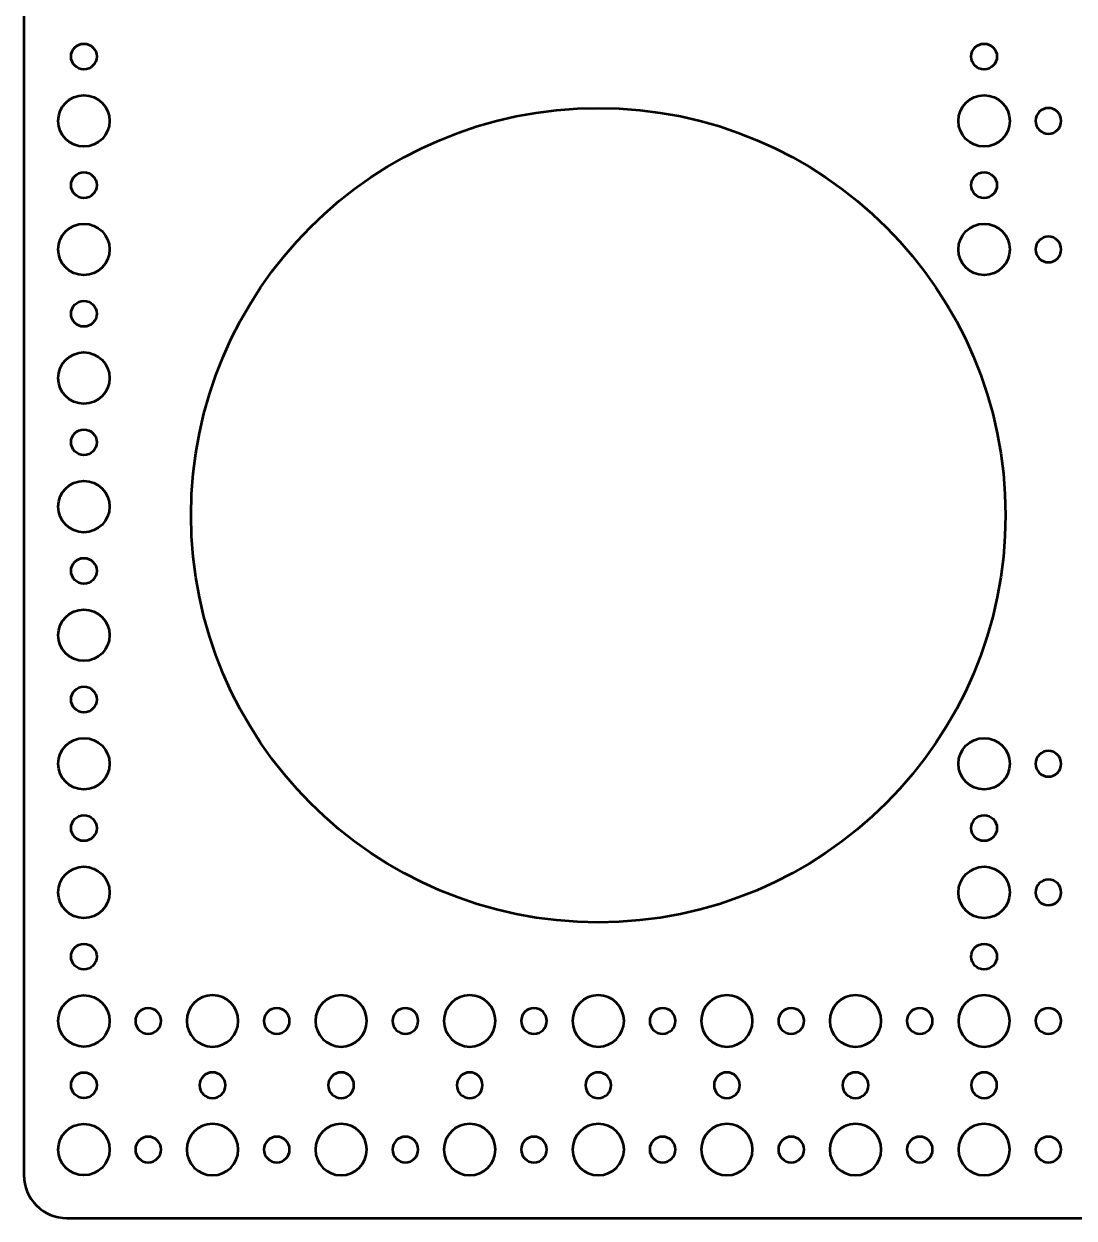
# Model space of a CAD drawing. Header units: centimetres. Extents: x -32.2 to 38.2, y -18.7 to 17.2.
# Drawn here: x -32.2 to -19.95, y -18.7 to -4.77 of the extents above; entities that cross this region are included whole.
import ezdxf

# ---------------------------------------------------------------- set-up
doc = ezdxf.new("R2010")
doc.units = ezdxf.units.CM
doc.header["$MEASUREMENT"] = 0
doc.layers.add('Layer 1', color=7, linetype='Continuous')

msp = doc.modelspace()

# ---------------------------------------------------------------- linework, layer by layer
at = {"layer": 'Layer 1', "lineweight": 53}
for centre, major_axis in [((-31.5, -5.15), (0, 0.15)), ((-21, -5.15), (0, 0.15)), ((-31.49999, -5.90001), (0, 0.30001)), ((-20.99999, -5.90001), (0, 0.30001)), ((-25.5, -10.5), (0, 4.75)), ((-31.5, -6.65), (0, 0.15)), ((-21, -6.65), (0, 0.15)), ((-31.49999, -7.40001), (0, 0.30001)), ((-20.99999, -7.40001), (0, 0.30001)), ((-31.5, -8.15), (0, 0.15)), ((-31.49999, -8.90001), (0, 0.30001)), ((-31.5, -9.65), (0, 0.15)), ((-31.49999, -10.40001), (0, 0.30001)), ((-31.5, -11.15), (0, 0.15)), ((-31.49999, -11.90001), (0, 0.30001)), ((-31.5, -12.65), (0, 0.15)), ((-31.49999, -13.40001), (0, 0.30001)), ((-20.99999, -13.40001), (0, 0.30001)), ((-31.5, -14.15), (0, 0.15)), ((-21, -14.15), (0, 0.15)), ((-31.49999, -14.90001), (0, 0.30001)), ((-20.99999, -14.90001), (0, 0.30001)), ((-31.5, -15.65), (0, 0.15)), ((-21, -15.65), (0, 0.15)), ((-31.49999, -16.40001), (0, 0.30001)), ((-31.5, -17.15), (0, 0.15)), ((-31.49999, -17.90001), (0, 0.30001))]:
    msp.add_ellipse(centre, major_axis=major_axis, ratio=1, dxfattribs=at)
for points, knots in [([(-32.2, -18.2), (-32.2, -18.2), (-32.2, 16.7), (-32.2, 16.7), (-32.2, 16.7), (-32.2, 16.97614), (-31.97614, 17.2), (-31.7, 17.2), (-31.7, 17.2), (-31.7, 17.2), (1.7, 17.2), (1.7, 17.2), (1.7, 17.2), (1.97614, 17.2), (2.2, 16.97614), (2.2, 16.7), (2.2, 16.7), (2.2, 16.7), (2.2, -18.2), (2.2, -18.2), (2.2, -18.2), (2.2, -18.47614), (1.97614, -18.7), (1.7, -18.7), (1.7, -18.7), (1.7, -18.7), (-31.7, -18.7), (-31.7, -18.7), (-31.7, -18.7), (-31.97614, -18.7), (-32.2, -18.47614), (-32.2, -18.2)], [0, 0, 0, 0, 0.11111111, 0.11111111, 0.11111111, 0.11111111, 0.22222222, 0.22222222, 0.22222222, 0.22222222, 0.33333333, 0.33333333, 0.33333333, 0.33333333, 0.44444444, 0.44444444, 0.44444444, 0.44444444, 0.55555556, 0.55555556, 0.55555556, 0.55555556, 0.66666667, 0.66666667, 0.66666667, 0.66666667, 0.77777778, 0.77777778, 0.77777778, 0.77777778, 1, 1, 1, 1]), ([(-20.4, -5.9), (-20.4, -5.81716), (-20.33284, -5.75), (-20.25, -5.75), (-20.25, -5.75), (-20.16716, -5.75), (-20.1, -5.81716), (-20.1, -5.9), (-20.1, -5.9), (-20.1, -5.98284), (-20.16716, -6.05), (-20.25, -6.05), (-20.25, -6.05), (-20.33284, -6.05), (-20.4, -5.98284), (-20.4, -5.9)], [0, 0, 0, 0, 0.2, 0.2, 0.2, 0.2, 0.4, 0.4, 0.4, 0.4, 0.6, 0.6, 0.6, 0.6, 1, 1, 1, 1]), ([(-20.4, -7.4), (-20.4, -7.31716), (-20.33284, -7.25), (-20.25, -7.25), (-20.25, -7.25), (-20.16716, -7.25), (-20.1, -7.31716), (-20.1, -7.4), (-20.1, -7.4), (-20.1, -7.48284), (-20.16716, -7.55), (-20.25, -7.55), (-20.25, -7.55), (-20.33284, -7.55), (-20.4, -7.48284), (-20.4, -7.4)], [0, 0, 0, 0, 0.2, 0.2, 0.2, 0.2, 0.4, 0.4, 0.4, 0.4, 0.6, 0.6, 0.6, 0.6, 1, 1, 1, 1]), ([(-20.4, -13.4), (-20.4, -13.31716), (-20.33284, -13.25), (-20.25, -13.25), (-20.25, -13.25), (-20.16716, -13.25), (-20.1, -13.31716), (-20.1, -13.4), (-20.1, -13.4), (-20.1, -13.48284), (-20.16716, -13.55), (-20.25, -13.55), (-20.25, -13.55), (-20.33284, -13.55), (-20.4, -13.48284), (-20.4, -13.4)], [0, 0, 0, 0, 0.2, 0.2, 0.2, 0.2, 0.4, 0.4, 0.4, 0.4, 0.6, 0.6, 0.6, 0.6, 1, 1, 1, 1]), ([(-20.4, -14.9), (-20.4, -14.81716), (-20.33284, -14.75), (-20.25, -14.75), (-20.25, -14.75), (-20.16716, -14.75), (-20.1, -14.81716), (-20.1, -14.9), (-20.1, -14.9), (-20.1, -14.98284), (-20.16716, -15.05), (-20.25, -15.05), (-20.25, -15.05), (-20.33284, -15.05), (-20.4, -14.98284), (-20.4, -14.9)], [0, 0, 0, 0, 0.2, 0.2, 0.2, 0.2, 0.4, 0.4, 0.4, 0.4, 0.6, 0.6, 0.6, 0.6, 1, 1, 1, 1]), ([(-30.3, -16.4), (-30.3, -16.23431), (-30.16569, -16.1), (-30, -16.1), (-30, -16.1), (-29.83431, -16.1), (-29.7, -16.23431), (-29.7, -16.4), (-29.7, -16.4), (-29.7, -16.56569), (-29.83431, -16.7), (-30, -16.7), (-30, -16.7), (-30.16569, -16.7), (-30.3, -16.56569), (-30.3, -16.4)], [0, 0, 0, 0, 0.2, 0.2, 0.2, 0.2, 0.4, 0.4, 0.4, 0.4, 0.6, 0.6, 0.6, 0.6, 1, 1, 1, 1]), ([(-28.8, -16.4), (-28.8, -16.23431), (-28.66569, -16.1), (-28.5, -16.1), (-28.5, -16.1), (-28.33431, -16.1), (-28.2, -16.23431), (-28.2, -16.4), (-28.2, -16.4), (-28.2, -16.56569), (-28.33431, -16.7), (-28.5, -16.7), (-28.5, -16.7), (-28.66569, -16.7), (-28.8, -16.56569), (-28.8, -16.4)], [0, 0, 0, 0, 0.2, 0.2, 0.2, 0.2, 0.4, 0.4, 0.4, 0.4, 0.6, 0.6, 0.6, 0.6, 1, 1, 1, 1]), ([(-27.3, -16.4), (-27.3, -16.23431), (-27.16569, -16.1), (-27, -16.1), (-27, -16.1), (-26.83431, -16.1), (-26.7, -16.23431), (-26.7, -16.4), (-26.7, -16.4), (-26.7, -16.56569), (-26.83431, -16.7), (-27, -16.7), (-27, -16.7), (-27.16569, -16.7), (-27.3, -16.56569), (-27.3, -16.4)], [0, 0, 0, 0, 0.2, 0.2, 0.2, 0.2, 0.4, 0.4, 0.4, 0.4, 0.6, 0.6, 0.6, 0.6, 1, 1, 1, 1]), ([(-25.8, -16.4), (-25.8, -16.23431), (-25.66569, -16.1), (-25.5, -16.1), (-25.5, -16.1), (-25.33431, -16.1), (-25.2, -16.23431), (-25.2, -16.4), (-25.2, -16.4), (-25.2, -16.56569), (-25.33431, -16.7), (-25.5, -16.7), (-25.5, -16.7), (-25.66569, -16.7), (-25.8, -16.56569), (-25.8, -16.4)], [0, 0, 0, 0, 0.2, 0.2, 0.2, 0.2, 0.4, 0.4, 0.4, 0.4, 0.6, 0.6, 0.6, 0.6, 1, 1, 1, 1]), ([(-24.3, -16.4), (-24.3, -16.23431), (-24.16569, -16.1), (-24, -16.1), (-24, -16.1), (-23.83431, -16.1), (-23.7, -16.23431), (-23.7, -16.4), (-23.7, -16.4), (-23.7, -16.56569), (-23.83431, -16.7), (-24, -16.7), (-24, -16.7), (-24.16569, -16.7), (-24.3, -16.56569), (-24.3, -16.4)], [0, 0, 0, 0, 0.2, 0.2, 0.2, 0.2, 0.4, 0.4, 0.4, 0.4, 0.6, 0.6, 0.6, 0.6, 1, 1, 1, 1]), ([(-22.8, -16.4), (-22.8, -16.23431), (-22.66569, -16.1), (-22.5, -16.1), (-22.5, -16.1), (-22.33431, -16.1), (-22.2, -16.23431), (-22.2, -16.4), (-22.2, -16.4), (-22.2, -16.56569), (-22.33431, -16.7), (-22.5, -16.7), (-22.5, -16.7), (-22.66569, -16.7), (-22.8, -16.56569), (-22.8, -16.4)], [0, 0, 0, 0, 0.2, 0.2, 0.2, 0.2, 0.4, 0.4, 0.4, 0.4, 0.6, 0.6, 0.6, 0.6, 1, 1, 1, 1]), ([(-21.3, -16.4), (-21.3, -16.23431), (-21.16569, -16.1), (-21, -16.1), (-21, -16.1), (-20.83431, -16.1), (-20.7, -16.23431), (-20.7, -16.4), (-20.7, -16.4), (-20.7, -16.56569), (-20.83431, -16.7), (-21, -16.7), (-21, -16.7), (-21.16569, -16.7), (-21.3, -16.56569), (-21.3, -16.4)], [0, 0, 0, 0, 0.2, 0.2, 0.2, 0.2, 0.4, 0.4, 0.4, 0.4, 0.6, 0.6, 0.6, 0.6, 1, 1, 1, 1]), ([(-30.9, -16.4), (-30.9, -16.31716), (-30.83284, -16.25), (-30.75, -16.25), (-30.75, -16.25), (-30.66716, -16.25), (-30.6, -16.31716), (-30.6, -16.4), (-30.6, -16.4), (-30.6, -16.48284), (-30.66716, -16.55), (-30.75, -16.55), (-30.75, -16.55), (-30.83284, -16.55), (-30.9, -16.48284), (-30.9, -16.4)], [0, 0, 0, 0, 0.2, 0.2, 0.2, 0.2, 0.4, 0.4, 0.4, 0.4, 0.6, 0.6, 0.6, 0.6, 1, 1, 1, 1]), ([(-29.4, -16.4), (-29.4, -16.31716), (-29.33284, -16.25), (-29.25, -16.25), (-29.25, -16.25), (-29.16716, -16.25), (-29.1, -16.31716), (-29.1, -16.4), (-29.1, -16.4), (-29.1, -16.48284), (-29.16716, -16.55), (-29.25, -16.55), (-29.25, -16.55), (-29.33284, -16.55), (-29.4, -16.48284), (-29.4, -16.4)], [0, 0, 0, 0, 0.2, 0.2, 0.2, 0.2, 0.4, 0.4, 0.4, 0.4, 0.6, 0.6, 0.6, 0.6, 1, 1, 1, 1]), ([(-27.9, -16.4), (-27.9, -16.31716), (-27.83284, -16.25), (-27.75, -16.25), (-27.75, -16.25), (-27.66716, -16.25), (-27.6, -16.31716), (-27.6, -16.4), (-27.6, -16.4), (-27.6, -16.48284), (-27.66716, -16.55), (-27.75, -16.55), (-27.75, -16.55), (-27.83284, -16.55), (-27.9, -16.48284), (-27.9, -16.4)], [0, 0, 0, 0, 0.2, 0.2, 0.2, 0.2, 0.4, 0.4, 0.4, 0.4, 0.6, 0.6, 0.6, 0.6, 1, 1, 1, 1]), ([(-26.4, -16.4), (-26.4, -16.31716), (-26.33284, -16.25), (-26.25, -16.25), (-26.25, -16.25), (-26.16716, -16.25), (-26.1, -16.31716), (-26.1, -16.4), (-26.1, -16.4), (-26.1, -16.48284), (-26.16716, -16.55), (-26.25, -16.55), (-26.25, -16.55), (-26.33284, -16.55), (-26.4, -16.48284), (-26.4, -16.4)], [0, 0, 0, 0, 0.2, 0.2, 0.2, 0.2, 0.4, 0.4, 0.4, 0.4, 0.6, 0.6, 0.6, 0.6, 1, 1, 1, 1]), ([(-24.9, -16.4), (-24.9, -16.31716), (-24.83284, -16.25), (-24.75, -16.25), (-24.75, -16.25), (-24.66716, -16.25), (-24.6, -16.31716), (-24.6, -16.4), (-24.6, -16.4), (-24.6, -16.48284), (-24.66716, -16.55), (-24.75, -16.55), (-24.75, -16.55), (-24.83284, -16.55), (-24.9, -16.48284), (-24.9, -16.4)], [0, 0, 0, 0, 0.2, 0.2, 0.2, 0.2, 0.4, 0.4, 0.4, 0.4, 0.6, 0.6, 0.6, 0.6, 1, 1, 1, 1]), ([(-23.4, -16.4), (-23.4, -16.31716), (-23.33284, -16.25), (-23.25, -16.25), (-23.25, -16.25), (-23.16716, -16.25), (-23.1, -16.31716), (-23.1, -16.4), (-23.1, -16.4), (-23.1, -16.48284), (-23.16716, -16.55), (-23.25, -16.55), (-23.25, -16.55), (-23.33284, -16.55), (-23.4, -16.48284), (-23.4, -16.4)], [0, 0, 0, 0, 0.2, 0.2, 0.2, 0.2, 0.4, 0.4, 0.4, 0.4, 0.6, 0.6, 0.6, 0.6, 1, 1, 1, 1]), ([(-21.9, -16.4), (-21.9, -16.31716), (-21.83284, -16.25), (-21.75, -16.25), (-21.75, -16.25), (-21.66716, -16.25), (-21.6, -16.31716), (-21.6, -16.4), (-21.6, -16.4), (-21.6, -16.48284), (-21.66716, -16.55), (-21.75, -16.55), (-21.75, -16.55), (-21.83284, -16.55), (-21.9, -16.48284), (-21.9, -16.4)], [0, 0, 0, 0, 0.2, 0.2, 0.2, 0.2, 0.4, 0.4, 0.4, 0.4, 0.6, 0.6, 0.6, 0.6, 1, 1, 1, 1]), ([(-20.4, -16.4), (-20.4, -16.31716), (-20.33284, -16.25), (-20.25, -16.25), (-20.25, -16.25), (-20.16716, -16.25), (-20.1, -16.31716), (-20.1, -16.4), (-20.1, -16.4), (-20.1, -16.48284), (-20.16716, -16.55), (-20.25, -16.55), (-20.25, -16.55), (-20.33284, -16.55), (-20.4, -16.48284), (-20.4, -16.4)], [0, 0, 0, 0, 0.2, 0.2, 0.2, 0.2, 0.4, 0.4, 0.4, 0.4, 0.6, 0.6, 0.6, 0.6, 1, 1, 1, 1]), ([(-30.15, -17.15), (-30.15, -17.06716), (-30.08284, -17), (-30, -17), (-30, -17), (-29.91716, -17), (-29.85, -17.06716), (-29.85, -17.15), (-29.85, -17.15), (-29.85, -17.23284), (-29.91716, -17.3), (-30, -17.3), (-30, -17.3), (-30.08284, -17.3), (-30.15, -17.23284), (-30.15, -17.15)], [0, 0, 0, 0, 0.2, 0.2, 0.2, 0.2, 0.4, 0.4, 0.4, 0.4, 0.6, 0.6, 0.6, 0.6, 1, 1, 1, 1]), ([(-28.65, -17.15), (-28.65, -17.06716), (-28.58284, -17), (-28.5, -17), (-28.5, -17), (-28.41716, -17), (-28.35, -17.06716), (-28.35, -17.15), (-28.35, -17.15), (-28.35, -17.23284), (-28.41716, -17.3), (-28.5, -17.3), (-28.5, -17.3), (-28.58284, -17.3), (-28.65, -17.23284), (-28.65, -17.15)], [0, 0, 0, 0, 0.2, 0.2, 0.2, 0.2, 0.4, 0.4, 0.4, 0.4, 0.6, 0.6, 0.6, 0.6, 1, 1, 1, 1]), ([(-27.15, -17.15), (-27.15, -17.06716), (-27.08284, -17), (-27, -17), (-27, -17), (-26.91716, -17), (-26.85, -17.06716), (-26.85, -17.15), (-26.85, -17.15), (-26.85, -17.23284), (-26.91716, -17.3), (-27, -17.3), (-27, -17.3), (-27.08284, -17.3), (-27.15, -17.23284), (-27.15, -17.15)], [0, 0, 0, 0, 0.2, 0.2, 0.2, 0.2, 0.4, 0.4, 0.4, 0.4, 0.6, 0.6, 0.6, 0.6, 1, 1, 1, 1]), ([(-25.65, -17.15), (-25.65, -17.06716), (-25.58284, -17), (-25.5, -17), (-25.5, -17), (-25.41716, -17), (-25.35, -17.06716), (-25.35, -17.15), (-25.35, -17.15), (-25.35, -17.23284), (-25.41716, -17.3), (-25.5, -17.3), (-25.5, -17.3), (-25.58284, -17.3), (-25.65, -17.23284), (-25.65, -17.15)], [0, 0, 0, 0, 0.2, 0.2, 0.2, 0.2, 0.4, 0.4, 0.4, 0.4, 0.6, 0.6, 0.6, 0.6, 1, 1, 1, 1]), ([(-24.15, -17.15), (-24.15, -17.06716), (-24.08284, -17), (-24, -17), (-24, -17), (-23.91716, -17), (-23.85, -17.06716), (-23.85, -17.15), (-23.85, -17.15), (-23.85, -17.23284), (-23.91716, -17.3), (-24, -17.3), (-24, -17.3), (-24.08284, -17.3), (-24.15, -17.23284), (-24.15, -17.15)], [0, 0, 0, 0, 0.2, 0.2, 0.2, 0.2, 0.4, 0.4, 0.4, 0.4, 0.6, 0.6, 0.6, 0.6, 1, 1, 1, 1]), ([(-22.65, -17.15), (-22.65, -17.06716), (-22.58284, -17), (-22.5, -17), (-22.5, -17), (-22.41716, -17), (-22.35, -17.06716), (-22.35, -17.15), (-22.35, -17.15), (-22.35, -17.23284), (-22.41716, -17.3), (-22.5, -17.3), (-22.5, -17.3), (-22.58284, -17.3), (-22.65, -17.23284), (-22.65, -17.15)], [0, 0, 0, 0, 0.2, 0.2, 0.2, 0.2, 0.4, 0.4, 0.4, 0.4, 0.6, 0.6, 0.6, 0.6, 1, 1, 1, 1]), ([(-21.15, -17.15), (-21.15, -17.06716), (-21.08284, -17), (-21, -17), (-21, -17), (-20.91716, -17), (-20.85, -17.06716), (-20.85, -17.15), (-20.85, -17.15), (-20.85, -17.23284), (-20.91716, -17.3), (-21, -17.3), (-21, -17.3), (-21.08284, -17.3), (-21.15, -17.23284), (-21.15, -17.15)], [0, 0, 0, 0, 0.2, 0.2, 0.2, 0.2, 0.4, 0.4, 0.4, 0.4, 0.6, 0.6, 0.6, 0.6, 1, 1, 1, 1]), ([(-30.3, -17.9), (-30.3, -17.73431), (-30.16569, -17.6), (-30, -17.6), (-30, -17.6), (-29.83431, -17.6), (-29.7, -17.73431), (-29.7, -17.9), (-29.7, -17.9), (-29.7, -18.06569), (-29.83431, -18.2), (-30, -18.2), (-30, -18.2), (-30.16569, -18.2), (-30.3, -18.06569), (-30.3, -17.9)], [0, 0, 0, 0, 0.2, 0.2, 0.2, 0.2, 0.4, 0.4, 0.4, 0.4, 0.6, 0.6, 0.6, 0.6, 1, 1, 1, 1]), ([(-28.8, -17.9), (-28.8, -17.73431), (-28.66569, -17.6), (-28.5, -17.6), (-28.5, -17.6), (-28.33431, -17.6), (-28.2, -17.73431), (-28.2, -17.9), (-28.2, -17.9), (-28.2, -18.06569), (-28.33431, -18.2), (-28.5, -18.2), (-28.5, -18.2), (-28.66569, -18.2), (-28.8, -18.06569), (-28.8, -17.9)], [0, 0, 0, 0, 0.2, 0.2, 0.2, 0.2, 0.4, 0.4, 0.4, 0.4, 0.6, 0.6, 0.6, 0.6, 1, 1, 1, 1]), ([(-27.3, -17.9), (-27.3, -17.73431), (-27.16569, -17.6), (-27, -17.6), (-27, -17.6), (-26.83431, -17.6), (-26.7, -17.73431), (-26.7, -17.9), (-26.7, -17.9), (-26.7, -18.06569), (-26.83431, -18.2), (-27, -18.2), (-27, -18.2), (-27.16569, -18.2), (-27.3, -18.06569), (-27.3, -17.9)], [0, 0, 0, 0, 0.2, 0.2, 0.2, 0.2, 0.4, 0.4, 0.4, 0.4, 0.6, 0.6, 0.6, 0.6, 1, 1, 1, 1]), ([(-25.8, -17.9), (-25.8, -17.73431), (-25.66569, -17.6), (-25.5, -17.6), (-25.5, -17.6), (-25.33431, -17.6), (-25.2, -17.73431), (-25.2, -17.9), (-25.2, -17.9), (-25.2, -18.06569), (-25.33431, -18.2), (-25.5, -18.2), (-25.5, -18.2), (-25.66569, -18.2), (-25.8, -18.06569), (-25.8, -17.9)], [0, 0, 0, 0, 0.2, 0.2, 0.2, 0.2, 0.4, 0.4, 0.4, 0.4, 0.6, 0.6, 0.6, 0.6, 1, 1, 1, 1]), ([(-24.3, -17.9), (-24.3, -17.73431), (-24.16569, -17.6), (-24, -17.6), (-24, -17.6), (-23.83431, -17.6), (-23.7, -17.73431), (-23.7, -17.9), (-23.7, -17.9), (-23.7, -18.06569), (-23.83431, -18.2), (-24, -18.2), (-24, -18.2), (-24.16569, -18.2), (-24.3, -18.06569), (-24.3, -17.9)], [0, 0, 0, 0, 0.2, 0.2, 0.2, 0.2, 0.4, 0.4, 0.4, 0.4, 0.6, 0.6, 0.6, 0.6, 1, 1, 1, 1]), ([(-22.8, -17.9), (-22.8, -17.73431), (-22.66569, -17.6), (-22.5, -17.6), (-22.5, -17.6), (-22.33431, -17.6), (-22.2, -17.73431), (-22.2, -17.9), (-22.2, -17.9), (-22.2, -18.06569), (-22.33431, -18.2), (-22.5, -18.2), (-22.5, -18.2), (-22.66569, -18.2), (-22.8, -18.06569), (-22.8, -17.9)], [0, 0, 0, 0, 0.2, 0.2, 0.2, 0.2, 0.4, 0.4, 0.4, 0.4, 0.6, 0.6, 0.6, 0.6, 1, 1, 1, 1]), ([(-21.3, -17.9), (-21.3, -17.73431), (-21.16569, -17.6), (-21, -17.6), (-21, -17.6), (-20.83431, -17.6), (-20.7, -17.73431), (-20.7, -17.9), (-20.7, -17.9), (-20.7, -18.06569), (-20.83431, -18.2), (-21, -18.2), (-21, -18.2), (-21.16569, -18.2), (-21.3, -18.06569), (-21.3, -17.9)], [0, 0, 0, 0, 0.2, 0.2, 0.2, 0.2, 0.4, 0.4, 0.4, 0.4, 0.6, 0.6, 0.6, 0.6, 1, 1, 1, 1]), ([(-30.9, -17.9), (-30.9, -17.81716), (-30.83284, -17.75), (-30.75, -17.75), (-30.75, -17.75), (-30.66716, -17.75), (-30.6, -17.81716), (-30.6, -17.9), (-30.6, -17.9), (-30.6, -17.98284), (-30.66716, -18.05), (-30.75, -18.05), (-30.75, -18.05), (-30.83284, -18.05), (-30.9, -17.98284), (-30.9, -17.9)], [0, 0, 0, 0, 0.2, 0.2, 0.2, 0.2, 0.4, 0.4, 0.4, 0.4, 0.6, 0.6, 0.6, 0.6, 1, 1, 1, 1]), ([(-29.4, -17.9), (-29.4, -17.81716), (-29.33284, -17.75), (-29.25, -17.75), (-29.25, -17.75), (-29.16716, -17.75), (-29.1, -17.81716), (-29.1, -17.9), (-29.1, -17.9), (-29.1, -17.98284), (-29.16716, -18.05), (-29.25, -18.05), (-29.25, -18.05), (-29.33284, -18.05), (-29.4, -17.98284), (-29.4, -17.9)], [0, 0, 0, 0, 0.2, 0.2, 0.2, 0.2, 0.4, 0.4, 0.4, 0.4, 0.6, 0.6, 0.6, 0.6, 1, 1, 1, 1]), ([(-27.9, -17.9), (-27.9, -17.81716), (-27.83284, -17.75), (-27.75, -17.75), (-27.75, -17.75), (-27.66716, -17.75), (-27.6, -17.81716), (-27.6, -17.9), (-27.6, -17.9), (-27.6, -17.98284), (-27.66716, -18.05), (-27.75, -18.05), (-27.75, -18.05), (-27.83284, -18.05), (-27.9, -17.98284), (-27.9, -17.9)], [0, 0, 0, 0, 0.2, 0.2, 0.2, 0.2, 0.4, 0.4, 0.4, 0.4, 0.6, 0.6, 0.6, 0.6, 1, 1, 1, 1]), ([(-26.4, -17.9), (-26.4, -17.81716), (-26.33284, -17.75), (-26.25, -17.75), (-26.25, -17.75), (-26.16716, -17.75), (-26.1, -17.81716), (-26.1, -17.9), (-26.1, -17.9), (-26.1, -17.98284), (-26.16716, -18.05), (-26.25, -18.05), (-26.25, -18.05), (-26.33284, -18.05), (-26.4, -17.98284), (-26.4, -17.9)], [0, 0, 0, 0, 0.2, 0.2, 0.2, 0.2, 0.4, 0.4, 0.4, 0.4, 0.6, 0.6, 0.6, 0.6, 1, 1, 1, 1]), ([(-24.9, -17.9), (-24.9, -17.81716), (-24.83284, -17.75), (-24.75, -17.75), (-24.75, -17.75), (-24.66716, -17.75), (-24.6, -17.81716), (-24.6, -17.9), (-24.6, -17.9), (-24.6, -17.98284), (-24.66716, -18.05), (-24.75, -18.05), (-24.75, -18.05), (-24.83284, -18.05), (-24.9, -17.98284), (-24.9, -17.9)], [0, 0, 0, 0, 0.2, 0.2, 0.2, 0.2, 0.4, 0.4, 0.4, 0.4, 0.6, 0.6, 0.6, 0.6, 1, 1, 1, 1]), ([(-23.4, -17.9), (-23.4, -17.81716), (-23.33284, -17.75), (-23.25, -17.75), (-23.25, -17.75), (-23.16716, -17.75), (-23.1, -17.81716), (-23.1, -17.9), (-23.1, -17.9), (-23.1, -17.98284), (-23.16716, -18.05), (-23.25, -18.05), (-23.25, -18.05), (-23.33284, -18.05), (-23.4, -17.98284), (-23.4, -17.9)], [0, 0, 0, 0, 0.2, 0.2, 0.2, 0.2, 0.4, 0.4, 0.4, 0.4, 0.6, 0.6, 0.6, 0.6, 1, 1, 1, 1]), ([(-21.9, -17.9), (-21.9, -17.81716), (-21.83284, -17.75), (-21.75, -17.75), (-21.75, -17.75), (-21.66716, -17.75), (-21.6, -17.81716), (-21.6, -17.9), (-21.6, -17.9), (-21.6, -17.98284), (-21.66716, -18.05), (-21.75, -18.05), (-21.75, -18.05), (-21.83284, -18.05), (-21.9, -17.98284), (-21.9, -17.9)], [0, 0, 0, 0, 0.2, 0.2, 0.2, 0.2, 0.4, 0.4, 0.4, 0.4, 0.6, 0.6, 0.6, 0.6, 1, 1, 1, 1]), ([(-20.4, -17.9), (-20.4, -17.81716), (-20.33284, -17.75), (-20.25, -17.75), (-20.25, -17.75), (-20.16716, -17.75), (-20.1, -17.81716), (-20.1, -17.9), (-20.1, -17.9), (-20.1, -17.98284), (-20.16716, -18.05), (-20.25, -18.05), (-20.25, -18.05), (-20.33284, -18.05), (-20.4, -17.98284), (-20.4, -17.9)], [0, 0, 0, 0, 0.2, 0.2, 0.2, 0.2, 0.4, 0.4, 0.4, 0.4, 0.6, 0.6, 0.6, 0.6, 1, 1, 1, 1])]:
    msp.add_open_spline(points, degree=3, knots=knots, dxfattribs=at)

doc.saveas('drawing.dxf')
